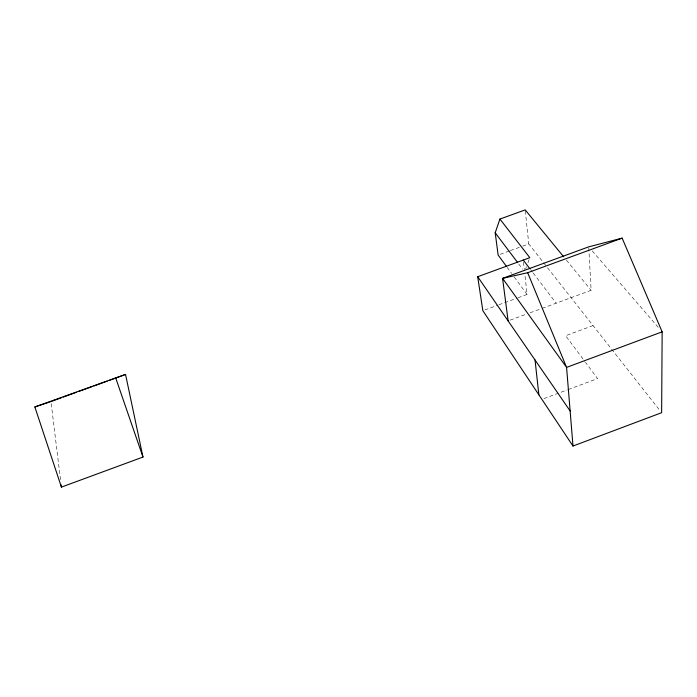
<?xml version="1.0" encoding="UTF-8"?>
<svg xmlns="http://www.w3.org/2000/svg" width="697" height="697" viewBox="0 0 697 697"><rect width="100%" height="100%" fill="white"/><g stroke="black" fill="none" stroke-linecap="round" stroke-linejoin="round"><path stroke-width="0.52" stroke-dasharray="3.48 2.61" d="M525.686 268.72L526.435 266.716M527.943 262.691L529.067 259.676M543.93 398.614L567.219 389.919M568.229 389.545L597.59 378.593L585.454 362.301M593.06 325.586L565.659 335.727L584.818 361.447M510.108 320.15L526.13 314.242M530.138 312.77L541.151 308.719M542.153 308.344L591.117 290.309L589.026 252.279M484.842 309.956L497.919 305.155M498.921 304.781L517.017 298.133M518.019 297.767L527.071 294.448L524.919 274.984M500.167 254.327L509.359 250.972M510.378 250.606L521.617 246.511M522.637 246.137L528.762 243.898L546.849 266.873M592.25 250.929L658.621 327.747M566.4 260.155L591.117 290.309M547.52 267.726L660.277 410.977M530.504 269.556L532.473 272.144M533.135 273.006L556.171 303.186M518.681 263.945L522.602 269.138M507.128 267.326L511.633 273.451M514.212 276.944L527.071 294.448M51.229 403.702L60.508 479.623M523.499 262.185L524.318 269.617M525.311 210.956L528.762 243.898M588.782 247.932L588.965 251.19"/><path stroke-width="1.05" d="M508.113 320.881L502.572 278.373L588.721 246.843L622.142 238.13L662.15 331.833L661.627 412.694L572.995 446.036L482.838 310.696L477.698 276.718L529.825 257.672L499.932 219.067L525.207 209.893L563.655 256.801M506.492 266.446L498.128 255.076L495.201 232.772L499.932 219.067M662.15 331.833L566.574 367.389L572.995 446.036M61.423 487.107L142.972 457.058L125.547 374.428L34.85 406.952L61.423 487.107L61.162 484.964M527.681 272.719L566.574 367.389L502.572 278.373L527.681 272.719L622.142 238.13M51.987 401.193L61.188 397.848M63.227 397.098L76.504 392.272M78.552 391.531L91.83 386.696M93.877 385.955L107.155 381.12M109.194 380.379L125.547 374.428M34.85 406.952L50.968 401.559M523.264 260.068L529.842 268.693M495.201 232.772L517.383 262.211M477.698 276.718L570.129 410.951M115.58 377.582L142.972 457.058M535.035 359.992L538.868 394.807"/></g></svg>
